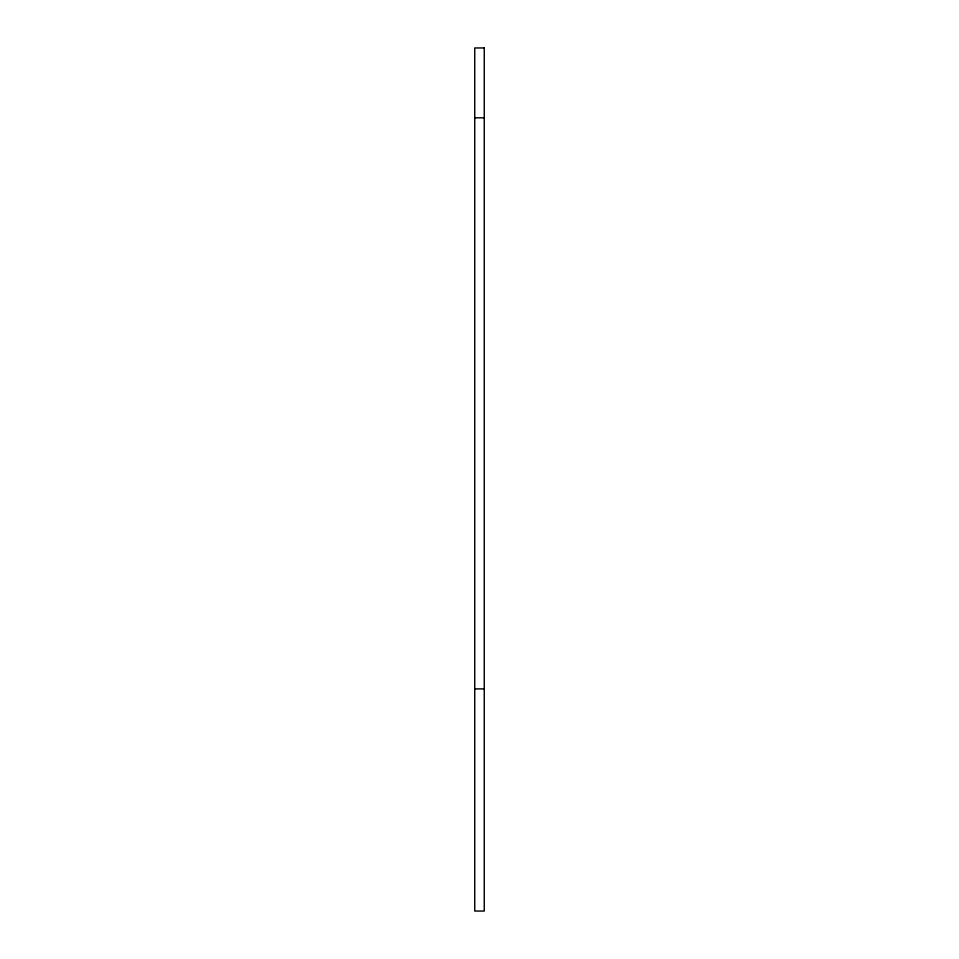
<?xml version="1.0" encoding="UTF-8"?>
<svg xmlns="http://www.w3.org/2000/svg" width="959" height="959" viewBox="0 0 959 959"><rect width="100%" height="100%" fill="white"/><g stroke="black" fill="none" stroke-linecap="round" stroke-linejoin="round"><path stroke-width="1.44" d="M474.741 117.813L484.259 117.813M474.741 688.898L484.259 688.898M484.259 47.95L474.741 47.95L474.741 911.05L484.259 911.05L484.259 47.95"/></g></svg>
